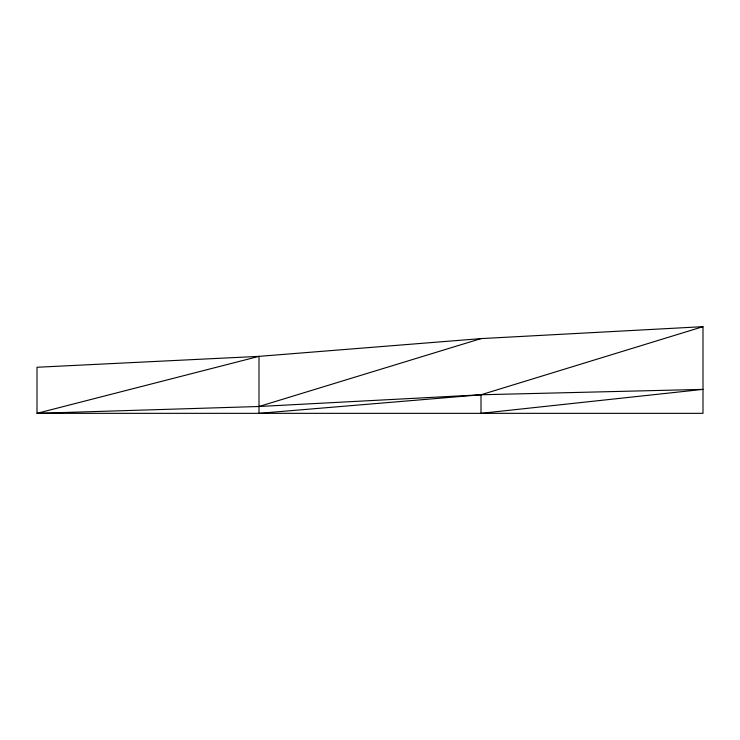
<?xml version="1.0" encoding="UTF-8"?>
<svg xmlns="http://www.w3.org/2000/svg" width="740" height="740" viewBox="0 0 740 740"><rect width="100%" height="100%" fill="white"/><g stroke="black" fill="none" stroke-linecap="round" stroke-linejoin="round"><path stroke-width="1.11" d="M703 326.664L481 394.772L481 413.336L703 389.379L481 394.772L259 413.336L259 356.356L37 413.336L259 406.5L481 338.606L703 326.664L703 413.336L37 413.336L37 367.262L259 356.356L481 338.606M259 406.5L481 394.772"/></g></svg>
